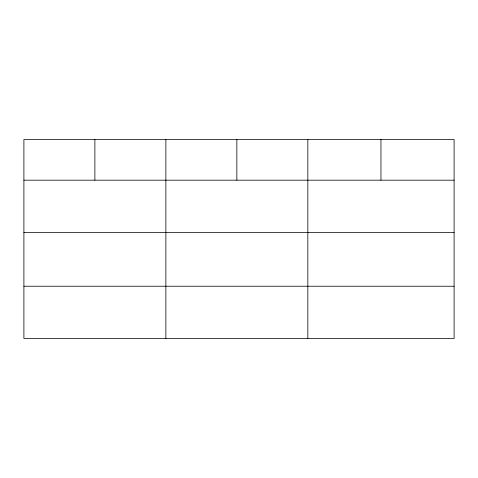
<?xml version="1.0" encoding="UTF-8"?>
<svg xmlns="http://www.w3.org/2000/svg" width="478" height="478" viewBox="0 0 478 478"><rect width="100%" height="100%" fill="white"/><g stroke="black" fill="none" stroke-linecap="round" stroke-linejoin="round"><path stroke-width="0.72" d="M454.1 232.416L454.1 139.534L23.9 139.534L23.9 338.466L454.1 338.466L454.1 232.416L23.9 232.416M23.9 180.182L454.1 180.182M23.9 286.232L454.1 286.232M380.966 139.534L380.966 180.182M307.832 139.534L307.832 338.466M236.849 139.534L236.849 180.182M165.866 139.534L165.866 338.466M94.883 139.534L94.883 180.182"/></g></svg>
